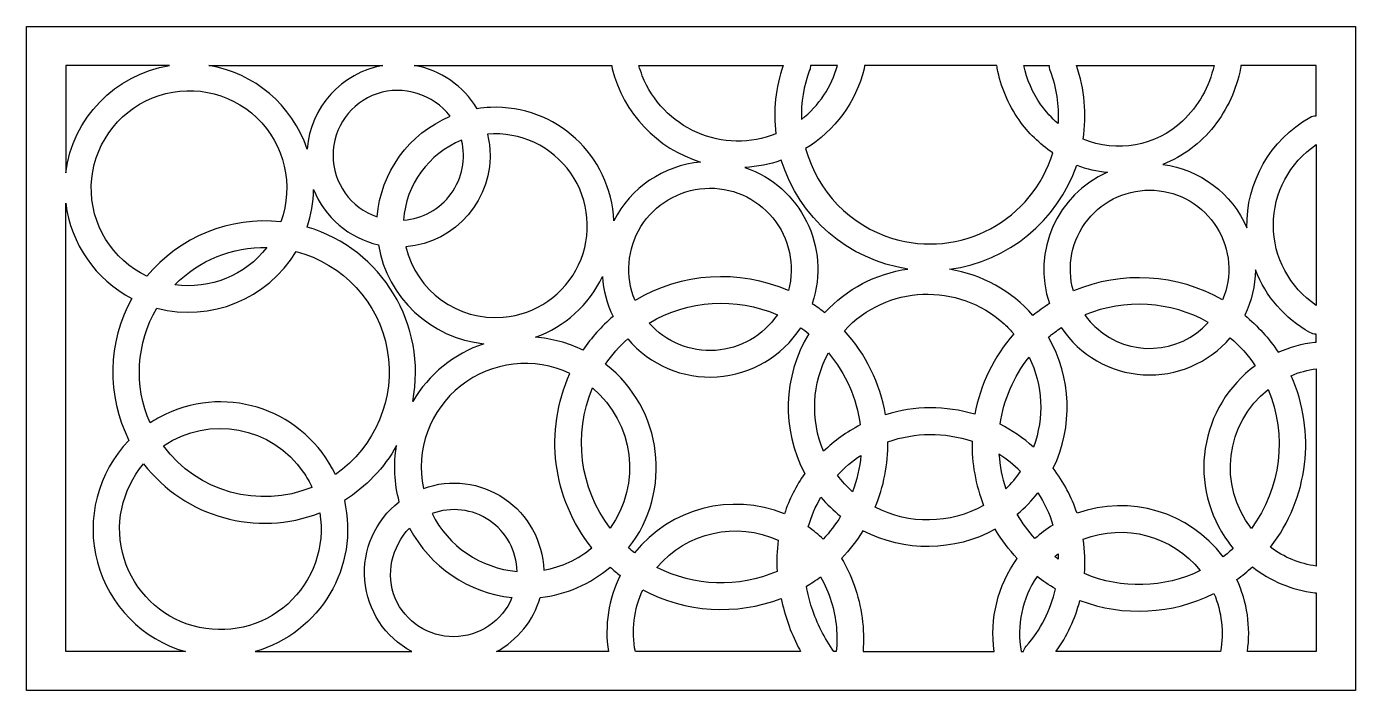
# Model space of a CAD drawing. Header units: centimetres. Extents: x -14.2 to -2.7, y -9 to -3.3.
import ezdxf

# ---------------------------------------------------------------- set-up
doc = ezdxf.new("R2010")
doc.units = ezdxf.units.CM
doc.header["$MEASUREMENT"] = 0
doc.layers.add('layer 1', color=7, linetype='Continuous')

msp = doc.modelspace()

# ---------------------------------------------------------------- linework, layer by layer
at = {"layer": 'layer 1', "lineweight": 30}
for points, knots in [([(-2.68661, -3.25048), (-2.68661, -3.25048), (-14.18708, -3.25048), (-14.18708, -3.25048), (-14.18708, -3.25048), (-14.18708, -3.25048), (-14.18708, -9.00021), (-14.18708, -9.00021), (-14.18708, -9.00021), (-14.18708, -9.00021), (-2.68661, -9.00021), (-2.68661, -9.00021), (-2.68661, -9.00021), (-2.68661, -9.00021), (-2.68661, -3.25048), (-2.68661, -3.25048)], [0, 0, 0, 0, 0.2, 0.2, 0.2, 0.2, 0.4, 0.4, 0.4, 0.4, 0.6, 0.6, 0.6, 0.6, 1, 1, 1, 1]), ([(-13.84869, -4.51854), (-13.84869, -4.51854), (-13.84869, -3.58698), (-13.84869, -3.58698), (-13.84869, -3.58698), (-13.84869, -3.58698), (-12.95033, -3.58698), (-12.95033, -3.58698), (-12.95033, -3.58698), (-13.42257, -3.66576), (-13.78743, -4.04372), (-13.84869, -4.51854)], [0, 0, 0, 0, 0.25, 0.25, 0.25, 0.25, 0.5, 0.5, 0.5, 0.5, 1, 1, 1, 1]), ([(-12.61042, -3.58698), (-12.61042, -3.58698), (-11.10364, -3.58698), (-11.10364, -3.58698), (-11.10364, -3.58698), (-11.46159, -3.65139), (-11.7308, -3.94889), (-11.75856, -4.31154), (-11.75856, -4.31154), (-11.88731, -3.93131), (-12.21441, -3.65288), (-12.61041, -3.58698)], [0, 0, 0, 0, 0.25, 0.25, 0.25, 0.25, 0.5, 0.5, 0.5, 0.5, 1, 1, 1, 1]), ([(-10.83282, -3.58698), (-10.83282, -3.58698), (-9.1213, -3.58698), (-9.1213, -3.58698), (-9.1213, -3.58698), (-9.12147, -3.59678), (-9.12038, -3.60656), (-9.11807, -3.61609), (-9.11807, -3.61609), (-9.0219, -4.00058), (-8.73235, -4.30679), (-8.35371, -4.42389), (-8.35371, -4.42389), (-8.67476, -4.45394), (-8.95803, -4.64565), (-9.10497, -4.93268), (-9.10497, -4.93268), (-9.12918, -4.3662), (-9.60672, -3.92653), (-10.1732, -3.95072), (-10.1732, -3.95072), (-10.21153, -3.95233), (-10.24974, -3.9561), (-10.28764, -3.96199), (-10.28764, -3.96199), (-10.40644, -3.76379), (-10.60524, -3.62698), (-10.83283, -3.58698)], [0, 0, 0, 0, 0.125, 0.125, 0.125, 0.125, 0.25, 0.25, 0.25, 0.25, 0.375, 0.375, 0.375, 0.375, 0.5, 0.5, 0.5, 0.5, 0.625, 0.625, 0.625, 0.625, 0.75, 0.75, 0.75, 0.75, 1, 1, 1, 1]), ([(-8.88793, -3.58698), (-8.88793, -3.58698), (-7.63954, -3.58698), (-7.63954, -3.58698), (-7.63954, -3.58698), (-7.70483, -3.77751), (-7.7264, -3.98021), (-7.70264, -4.18022), (-7.70264, -4.18022), (-7.92245, -4.26675), (-8.16764, -4.26241), (-8.38425, -4.16816), (-8.38425, -4.16816), (-8.60087, -4.0739), (-8.77158, -3.89641), (-8.85811, -3.67659), (-8.85811, -3.67659), (-8.86963, -3.64727), (-8.87958, -3.61735), (-8.88794, -3.58698)], [0, 0, 0, 0, 0.16666667, 0.16666667, 0.16666667, 0.16666667, 0.33333333, 0.33333333, 0.33333333, 0.33333333, 0.5, 0.5, 0.5, 0.5, 0.66666667, 0.66666667, 0.66666667, 0.66666667, 1, 1, 1, 1]), ([(-7.40286, -3.58698), (-7.40286, -3.58698), (-7.16916, -3.58698), (-7.16916, -3.58698), (-7.16916, -3.58698), (-7.22011, -3.77231), (-7.32972, -3.93628), (-7.48144, -4.05429), (-7.48144, -4.05429), (-7.48565, -3.90942), (-7.46147, -3.76508), (-7.41031, -3.62949), (-7.41031, -3.62949), (-7.40517, -3.61591), (-7.40264, -3.60149), (-7.40286, -3.58698)], [0, 0, 0, 0, 0.2, 0.2, 0.2, 0.2, 0.4, 0.4, 0.4, 0.4, 0.6, 0.6, 0.6, 0.6, 1, 1, 1, 1]), ([(-6.93578, -3.58698), (-6.93578, -3.58698), (-5.78869, -3.58698), (-5.78869, -3.58698), (-5.78869, -3.58698), (-5.78881, -3.59475), (-5.78814, -3.60252), (-5.78669, -3.61016), (-5.78669, -3.61016), (-5.75623, -3.77181), (-5.69164, -3.92505), (-5.59717, -4.05971), (-5.59717, -4.05971), (-5.51867, -4.17167), (-5.41989, -4.26787), (-5.3059, -4.34338), (-5.3059, -4.34338), (-5.3909, -4.62552), (-5.58451, -4.86233), (-5.84412, -5.00172), (-5.84412, -5.00172), (-6.10373, -5.14112), (-6.40943, -5.17126), (-6.69157, -5.08624), (-6.69157, -5.08624), (-7.05919, -4.97303), (-7.34337, -4.67908), (-7.44448, -4.30796), (-7.44448, -4.30796), (-7.19108, -4.15319), (-7.00937, -3.90457), (-6.93903, -3.6161), (-6.93903, -3.6161), (-6.93671, -3.60657), (-6.93561, -3.59678), (-6.93578, -3.58698)], [0, 0, 0, 0, 0.1, 0.1, 0.1, 0.1, 0.2, 0.2, 0.2, 0.2, 0.3, 0.3, 0.3, 0.3, 0.4, 0.4, 0.4, 0.4, 0.5, 0.5, 0.5, 0.5, 0.6, 0.6, 0.6, 0.6, 0.7, 0.7, 0.7, 0.7, 0.8, 0.8, 0.8, 0.8, 1, 1, 1, 1]), ([(-5.55669, -3.58698), (-5.55669, -3.58698), (-5.33731, -3.58698), (-5.33731, -3.58698), (-5.33731, -3.58698), (-5.33757, -3.60148), (-5.33509, -3.6159), (-5.32998, -3.62948), (-5.32998, -3.62948), (-5.27454, -3.77639), (-5.25086, -3.93345), (-5.26049, -4.09019), (-5.26049, -4.09019), (-5.31666, -4.04254), (-5.3665, -3.98789), (-5.40879, -3.92758), (-5.40879, -3.92758), (-5.48059, -3.82522), (-5.53092, -3.70932), (-5.55669, -3.58697)], [0, 0, 0, 0, 0.16666667, 0.16666667, 0.16666667, 0.16666667, 0.33333333, 0.33333333, 0.33333333, 0.33333333, 0.5, 0.5, 0.5, 0.5, 0.66666667, 0.66666667, 0.66666667, 0.66666667, 1, 1, 1, 1]), ([(-5.10076, -3.58698), (-5.10076, -3.58698), (-3.91026, -3.58698), (-3.91026, -3.58698), (-3.91026, -3.58698), (-3.95085, -3.77147), (-4.04603, -3.9396), (-4.18328, -4.0694), (-4.18328, -4.0694), (-4.41367, -4.28735), (-4.75161, -4.34811), (-5.04367, -4.22446), (-5.04367, -4.22446), (-5.011, -4.01044), (-5.03056, -3.79178), (-5.10076, -3.58697)], [0, 0, 0, 0, 0.2, 0.2, 0.2, 0.2, 0.4, 0.4, 0.4, 0.4, 0.6, 0.6, 0.6, 0.6, 1, 1, 1, 1]), ([(-3.02499, -3.58698), (-3.02499, -3.58698), (-3.02499, -4.02234), (-3.02499, -4.02234), (-3.02499, -4.02234), (-3.04474, -4.0223), (-3.06415, -4.02735), (-3.08138, -4.03699), (-3.08138, -4.03699), (-3.42397, -4.23263), (-3.63276, -4.59891), (-3.62608, -4.99338), (-3.62608, -4.99338), (-3.75544, -4.69539), (-4.03118, -4.48708), (-4.35322, -4.44443), (-4.35322, -4.44443), (-4.1789, -4.37533), (-4.02615, -4.26119), (-3.91053, -4.11357), (-3.91053, -4.11357), (-3.79533, -3.9665), (-3.71645, -3.79443), (-3.68025, -3.61116), (-3.68025, -3.61116), (-3.67869, -3.60319), (-3.67796, -3.59509), (-3.6781, -3.58698), (-3.6781, -3.58698), (-3.6781, -3.58698), (-3.02499, -3.58698), (-3.02499, -3.58698)], [0, 0, 0, 0, 0.11111111, 0.11111111, 0.11111111, 0.11111111, 0.22222222, 0.22222222, 0.22222222, 0.22222222, 0.33333333, 0.33333333, 0.33333333, 0.33333333, 0.44444444, 0.44444444, 0.44444444, 0.44444444, 0.55555556, 0.55555556, 0.55555556, 0.55555556, 0.66666667, 0.66666667, 0.66666667, 0.66666667, 0.77777778, 0.77777778, 0.77777778, 0.77777778, 1, 1, 1, 1]), ([(-13.14575, -5.41315), (-13.44751, -5.26991), (-13.63631, -4.96208), (-13.62718, -4.62818), (-13.62718, -4.62818), (-13.61806, -4.29428), (-13.40764, -3.99515), (-13.09851, -3.86861), (-13.09851, -3.86861), (-12.78979, -3.74225), (-12.43562, -3.80946), (-12.19465, -4.04013), (-12.19465, -4.04013), (-11.95368, -4.2708), (-11.87293, -4.6268), (-11.98569, -4.94074), (-11.98569, -4.94074), (-12.42729, -4.89378), (-12.86271, -5.07094), (-13.14575, -5.41314)], [0, 0, 0, 0, 0.16666667, 0.16666667, 0.16666667, 0.16666667, 0.33333333, 0.33333333, 0.33333333, 0.33333333, 0.5, 0.5, 0.5, 0.5, 0.66666667, 0.66666667, 0.66666667, 0.66666667, 1, 1, 1, 1]), ([(-11.15314, -4.89859), (-11.38136, -4.82086), (-11.53483, -4.60654), (-11.5349, -4.36545), (-11.5349, -4.36545), (-11.53498, -4.12435), (-11.38164, -3.90993), (-11.15347, -3.83207), (-11.15347, -3.83207), (-10.9253, -3.7542), (-10.66817, -3.83631), (-10.52084, -4.02715), (-10.52084, -4.02715), (-10.87778, -4.17706), (-11.12153, -4.51274), (-11.15314, -4.89859)], [0, 0, 0, 0, 0.2, 0.2, 0.2, 0.2, 0.4, 0.4, 0.4, 0.4, 0.6, 0.6, 0.6, 0.6, 1, 1, 1, 1]), ([(-10.4218, -4.23532), (-10.38291, -4.39528), (-10.41614, -4.56424), (-10.5127, -4.69757), (-10.5127, -4.69757), (-10.60926, -4.83089), (-10.76042, -4.91523), (-10.92453, -4.92816), (-10.92453, -4.92816), (-10.904, -4.61995), (-10.70838, -4.35058), (-10.4218, -4.23532)], [0, 0, 0, 0, 0.25, 0.25, 0.25, 0.25, 0.5, 0.5, 0.5, 0.5, 1, 1, 1, 1]), ([(-10.90495, -5.15744), (-10.46851, -5.12219), (-10.1432, -4.74081), (-10.17844, -4.30436), (-10.17844, -4.30436), (-10.18172, -4.2634), (-10.18818, -4.22276), (-10.19777, -4.1828), (-10.19777, -4.1828), (-9.91445, -4.15861), (-9.63976, -4.28741), (-9.47715, -4.52067), (-9.47715, -4.52067), (-9.31455, -4.75393), (-9.28874, -5.05623), (-9.40945, -5.31368), (-9.40945, -5.31368), (-9.53016, -5.57113), (-9.77904, -5.74462), (-10.06236, -5.76881), (-10.06236, -5.76881), (-10.45535, -5.80093), (-10.81322, -5.54092), (-10.90495, -5.15744)], [0, 0, 0, 0, 0.14285714, 0.14285714, 0.14285714, 0.14285714, 0.28571429, 0.28571429, 0.28571429, 0.28571429, 0.42857143, 0.42857143, 0.42857143, 0.42857143, 0.57142857, 0.57142857, 0.57142857, 0.57142857, 0.71428571, 0.71428571, 0.71428571, 0.71428571, 1, 1, 1, 1]), ([(-3.02499, -4.27226), (-3.02499, -4.27226), (-3.02499, -5.66499), (-3.02499, -5.66499), (-3.02499, -5.66499), (-3.25705, -5.50971), (-3.3965, -5.24903), (-3.39689, -4.96981), (-3.39689, -4.96981), (-3.39729, -4.69059), (-3.25661, -4.42821), (-3.025, -4.27226)], [0, 0, 0, 0, 0.25, 0.25, 0.25, 0.25, 0.5, 0.5, 0.5, 0.5, 1, 1, 1, 1]), ([(-7.27776, -5.72774), (-7.31299, -5.69976), (-7.34951, -5.67346), (-7.38721, -5.6489), (-7.38721, -5.6489), (-7.22514, -5.16226), (-7.48481, -4.63638), (-7.97017, -4.47054), (-7.97017, -4.47054), (-7.86273, -4.46494), (-7.75669, -4.44392), (-7.65525, -4.4081), (-7.65525, -4.4081), (-7.5016, -4.90658), (-7.07649, -5.27276), (-6.56066, -5.35023), (-6.56066, -5.35023), (-6.83607, -5.38983), (-7.08926, -5.52308), (-7.27776, -5.72774)], [0, 0, 0, 0, 0.16666667, 0.16666667, 0.16666667, 0.16666667, 0.33333333, 0.33333333, 0.33333333, 0.33333333, 0.5, 0.5, 0.5, 0.5, 0.66666667, 0.66666667, 0.66666667, 0.66666667, 1, 1, 1, 1]), ([(-5.33433, -5.64963), (-5.38397, -5.68115), (-5.43162, -5.71568), (-5.47704, -5.75301), (-5.47704, -5.75301), (-5.66341, -5.53898), (-5.91892, -5.39736), (-6.19921, -5.35288), (-6.19921, -5.35288), (-5.69109, -5.28401), (-5.26539, -4.93523), (-5.09852, -4.45038), (-5.09852, -4.45038), (-5.013, -4.48296), (-4.92352, -4.50393), (-4.83244, -4.51275), (-4.83244, -4.51275), (-5.26995, -4.704), (-5.48829, -5.19764), (-5.33433, -5.64962)], [0, 0, 0, 0, 0.16666667, 0.16666667, 0.16666667, 0.16666667, 0.33333333, 0.33333333, 0.33333333, 0.33333333, 0.5, 0.5, 0.5, 0.5, 0.66666667, 0.66666667, 0.66666667, 0.66666667, 1, 1, 1, 1]), ([(-11.14274, -5.14053), (-11.06507, -5.59923), (-10.69157, -5.94962), (-10.22876, -5.99704), (-10.22876, -5.99704), (-10.48812, -6.08394), (-10.70714, -6.26164), (-10.84552, -6.49758), (-10.84552, -6.49758), (-10.71662, -5.83386), (-11.11049, -5.18089), (-11.75817, -4.98688), (-11.75817, -4.98688), (-11.72351, -4.88181), (-11.70526, -4.77205), (-11.70408, -4.66141), (-11.70408, -4.66141), (-11.60619, -4.90312), (-11.39687, -5.08188), (-11.14276, -5.14051)], [0, 0, 0, 0, 0.16666667, 0.16666667, 0.16666667, 0.16666667, 0.33333333, 0.33333333, 0.33333333, 0.33333333, 0.5, 0.5, 0.5, 0.5, 0.66666667, 0.66666667, 0.66666667, 0.66666667, 1, 1, 1, 1]), ([(-7.59372, -5.53716), (-8.02438, -5.35014), (-8.51839, -5.38206), (-8.92118, -5.62331), (-8.92118, -5.62331), (-9.0085, -5.41411), (-8.98947, -5.17562), (-8.87008, -4.98292), (-8.87008, -4.98292), (-8.75068, -4.79021), (-8.54388, -4.66688), (-8.31768, -4.65192), (-8.31768, -4.65192), (-8.09148, -4.63696), (-7.87197, -4.7321), (-7.72824, -4.90741), (-7.72824, -4.90741), (-7.58451, -5.08272), (-7.5347, -5.3183), (-7.59372, -5.53718)], [0, 0, 0, 0, 0.16666667, 0.16666667, 0.16666667, 0.16666667, 0.33333333, 0.33333333, 0.33333333, 0.33333333, 0.5, 0.5, 0.5, 0.5, 0.66666667, 0.66666667, 0.66666667, 0.66666667, 1, 1, 1, 1]), ([(-3.83624, -5.61834), (-4.23106, -5.39225), (-4.70842, -5.36339), (-5.12746, -5.54063), (-5.12746, -5.54063), (-5.18857, -5.32712), (-5.14238, -5.09724), (-5.00353, -4.92392), (-5.00353, -4.92392), (-4.86468, -4.7506), (-4.64869, -4.65547), (-4.427, -4.66853), (-4.427, -4.66853), (-4.2053, -4.68159), (-4.0037, -4.80134), (-3.88617, -4.98977), (-3.88617, -4.98977), (-3.76864, -5.1782), (-3.75044, -5.41352), (-3.83623, -5.61837)], [0, 0, 0, 0, 0.16666667, 0.16666667, 0.16666667, 0.16666667, 0.33333333, 0.33333333, 0.33333333, 0.33333333, 0.5, 0.5, 0.5, 0.5, 0.66666667, 0.66666667, 0.66666667, 0.66666667, 1, 1, 1, 1]), ([(-12.81113, -8.66371), (-12.81113, -8.66371), (-13.84869, -8.66371), (-13.84869, -8.66371), (-13.84869, -8.66371), (-13.84869, -8.66371), (-13.84869, -4.78113), (-13.84869, -4.78113), (-13.84869, -4.78113), (-13.80368, -5.13284), (-13.59024, -5.4403), (-13.27631, -5.60514), (-13.27631, -5.60514), (-13.48624, -5.98627), (-13.49564, -6.44582), (-13.3011, -6.83504), (-13.3011, -6.83504), (-13.57142, -7.11418), (-13.67498, -7.51493), (-13.57375, -7.89009), (-13.57375, -7.89009), (-13.47252, -8.26525), (-13.18518, -8.55844), (-12.81113, -8.6637)], [0, 0, 0, 0, 0.14285714, 0.14285714, 0.14285714, 0.14285714, 0.28571429, 0.28571429, 0.28571429, 0.28571429, 0.42857143, 0.42857143, 0.42857143, 0.42857143, 0.57142857, 0.57142857, 0.57142857, 0.57142857, 0.71428571, 0.71428571, 0.71428571, 0.71428571, 1, 1, 1, 1]), ([(-12.90339, -5.48711), (-12.69416, -5.27403), (-12.40601, -5.15676), (-12.10745, -5.16297), (-12.10745, -5.16297), (-12.29517, -5.40608), (-12.59921, -5.52977), (-12.90338, -5.48711)], [0, 0, 0, 0, 0.33333333, 0.33333333, 0.33333333, 0.33333333, 1, 1, 1, 1]), ([(-11.51476, -7.1309), (-11.77613, -6.5807), (-12.43278, -6.34596), (-12.98298, -6.60733), (-12.98298, -6.60733), (-13.02985, -6.62956), (-13.07508, -6.65506), (-13.11835, -6.68366), (-13.11835, -6.68366), (-13.26005, -6.36223), (-13.23796, -5.9919), (-13.05933, -5.68943), (-13.05933, -5.68943), (-12.59309, -5.8112), (-12.10275, -5.61181), (-11.85452, -5.19879), (-11.85452, -5.19879), (-11.44761, -5.30535), (-11.13969, -5.63865), (-11.0656, -6.05272), (-11.0656, -6.05272), (-10.99152, -6.46678), (-11.17004, -6.88982), (-11.51476, -7.13087)], [0, 0, 0, 0, 0.14285714, 0.14285714, 0.14285714, 0.14285714, 0.28571429, 0.28571429, 0.28571429, 0.28571429, 0.42857143, 0.42857143, 0.42857143, 0.42857143, 0.57142857, 0.57142857, 0.57142857, 0.57142857, 0.71428571, 0.71428571, 0.71428571, 0.71428571, 1, 1, 1, 1]), ([(-3.02499, -5.91503), (-3.02499, -5.91503), (-3.02499, -5.98263), (-3.02499, -5.98263), (-3.02499, -5.98263), (-3.02969, -5.98263), (-3.03439, -5.98291), (-3.03906, -5.98348), (-3.03906, -5.98348), (-3.14806, -5.9969), (-3.25438, -6.02666), (-3.35451, -6.07177), (-3.35451, -6.07177), (-3.43439, -5.95107), (-3.53193, -5.84309), (-3.64391, -5.75139), (-3.64391, -5.75139), (-3.58469, -5.62891), (-3.5535, -5.49484), (-3.5526, -5.3588), (-3.5526, -5.3588), (-3.46261, -5.58826), (-3.29624, -5.77949), (-3.08138, -5.90026), (-3.08138, -5.90026), (-3.06416, -5.90994), (-3.04474, -5.91503), (-3.02499, -5.91503)], [0, 0, 0, 0, 0.125, 0.125, 0.125, 0.125, 0.25, 0.25, 0.25, 0.25, 0.375, 0.375, 0.375, 0.375, 0.5, 0.5, 0.5, 0.5, 0.625, 0.625, 0.625, 0.625, 0.75, 0.75, 0.75, 0.75, 1, 1, 1, 1]), ([(-9.11151, -5.76079), (-9.21129, -5.84604), (-9.29895, -5.94448), (-9.3721, -6.05344), (-9.3721, -6.05344), (-9.50105, -5.9904), (-9.64077, -5.95246), (-9.78391, -5.94164), (-9.78391, -5.94164), (-9.52832, -5.84992), (-9.31954, -5.66091), (-9.2031, -5.41559), (-9.2031, -5.41559), (-9.19508, -5.53549), (-9.16399, -5.65268), (-9.11151, -5.76078)], [0, 0, 0, 0, 0.2, 0.2, 0.2, 0.2, 0.4, 0.4, 0.4, 0.4, 0.6, 0.6, 0.6, 0.6, 1, 1, 1, 1]), ([(-5.64287, -5.91311), (-5.81656, -6.1099), (-5.93334, -6.35013), (-5.98075, -6.60829), (-5.98075, -6.60829), (-6.23301, -6.53318), (-6.50171, -6.53437), (-6.75327, -6.6118), (-6.75327, -6.6118), (-6.80019, -6.34036), (-6.92375, -6.08813), (-7.10953, -5.88473), (-7.10953, -5.88473), (-6.74442, -5.48667), (-6.12484, -5.46078), (-5.72677, -5.82588), (-5.72677, -5.82588), (-5.69702, -5.85319), (-5.66899, -5.88232), (-5.64285, -5.9131)], [0, 0, 0, 0, 0.16666667, 0.16666667, 0.16666667, 0.16666667, 0.33333333, 0.33333333, 0.33333333, 0.33333333, 0.5, 0.5, 0.5, 0.5, 0.66666667, 0.66666667, 0.66666667, 0.66666667, 1, 1, 1, 1]), ([(-7.68945, -5.74644), (-7.81085, -5.92681), (-8.00894, -6.04079), (-8.22589, -6.05509), (-8.22589, -6.05509), (-8.44284, -6.0694), (-8.65517, -5.98131), (-8.7992, -5.81844), (-8.7992, -5.81844), (-8.46236, -5.61792), (-8.04942, -5.59125), (-7.68944, -5.74644)], [0, 0, 0, 0, 0.25, 0.25, 0.25, 0.25, 0.5, 0.5, 0.5, 0.5, 1, 1, 1, 1]), ([(-3.95987, -5.81269), (-4.21353, -6.09341), (-4.64738, -6.11476), (-4.9281, -5.8611), (-4.9281, -5.8611), (-4.96543, -5.82732), (-4.99894, -5.78952), (-5.028, -5.7484), (-5.028, -5.7484), (-4.68108, -5.60481), (-4.28712, -5.62862), (-3.95987, -5.81269)], [0, 0, 0, 0, 0.25, 0.25, 0.25, 0.25, 0.5, 0.5, 0.5, 0.5, 1, 1, 1, 1]), ([(-7.62827, -7.47155), (-8.08802, -7.28413), (-8.61578, -7.42107), (-8.92574, -7.8089), (-8.92574, -7.8089), (-8.94312, -7.79518), (-8.96013, -7.78098), (-8.97673, -7.76632), (-8.97673, -7.76632), (-8.59238, -7.27284), (-8.67972, -6.56211), (-9.17319, -6.17775), (-9.17319, -6.17775), (-9.17319, -6.17775), (-9.17659, -6.17511), (-9.17659, -6.17511), (-9.17659, -6.17511), (-9.12171, -6.0945), (-9.05728, -6.0208), (-8.98475, -5.95563), (-8.98475, -5.95563), (-8.79336, -6.18154), (-8.50616, -6.3033), (-8.21072, -6.28379), (-8.21072, -6.28379), (-7.91527, -6.26428), (-7.64775, -6.10761), (-7.48773, -5.85849), (-7.48773, -5.85849), (-7.46348, -5.87516), (-7.43985, -5.89271), (-7.41688, -5.91111), (-7.41688, -5.91111), (-7.64159, -6.27977), (-7.65531, -6.7392), (-7.45262, -7.12041), (-7.45262, -7.12041), (-7.52817, -7.22817), (-7.58736, -7.34647), (-7.62828, -7.47156)], [0, 0, 0, 0, 0.09090909, 0.09090909, 0.09090909, 0.09090909, 0.18181818, 0.18181818, 0.18181818, 0.18181818, 0.27272727, 0.27272727, 0.27272727, 0.27272727, 0.36363636, 0.36363636, 0.36363636, 0.36363636, 0.45454545, 0.45454545, 0.45454545, 0.45454545, 0.54545455, 0.54545455, 0.54545455, 0.54545455, 0.63636364, 0.63636364, 0.63636364, 0.63636364, 0.72727273, 0.72727273, 0.72727273, 0.72727273, 0.81818182, 0.81818182, 0.81818182, 0.81818182, 1, 1, 1, 1]), ([(-5.09603, -7.46568), (-5.14267, -7.32532), (-5.2123, -7.19373), (-5.30214, -7.07624), (-5.30214, -7.07624), (-5.12789, -6.71396), (-5.14299, -6.28948), (-5.34286, -5.94068), (-5.34286, -5.94068), (-5.30754, -5.9109), (-5.27055, -5.88315), (-5.23208, -5.85758), (-5.23208, -5.85758), (-5.07289, -6.09788), (-4.8099, -6.24928), (-4.52215, -6.26628), (-4.52215, -6.26628), (-4.2344, -6.28328), (-3.95675, -6.16545), (-3.77038, -5.94556), (-3.77038, -5.94556), (-3.68756, -6.01632), (-3.61461, -6.09791), (-3.55353, -6.18809), (-3.55353, -6.18809), (-3.78711, -6.36024), (-3.94275, -6.61813), (-3.9862, -6.90502), (-3.9862, -6.90502), (-4.02964, -7.19192), (-3.95815, -7.48321), (-3.786, -7.7168), (-3.786, -7.7168), (-3.77262, -7.735), (-3.75866, -7.75278), (-3.74417, -7.77011), (-3.74417, -7.77011), (-3.77207, -7.79537), (-3.80114, -7.81931), (-3.83126, -7.84187), (-3.83126, -7.84187), (-4.12594, -7.45395), (-4.63737, -7.30155), (-5.09605, -7.46567)], [0, 0, 0, 0, 0.08333333, 0.08333333, 0.08333333, 0.08333333, 0.16666667, 0.16666667, 0.16666667, 0.16666667, 0.25, 0.25, 0.25, 0.25, 0.33333333, 0.33333333, 0.33333333, 0.33333333, 0.41666667, 0.41666667, 0.41666667, 0.41666667, 0.5, 0.5, 0.5, 0.5, 0.58333333, 0.58333333, 0.58333333, 0.58333333, 0.66666667, 0.66666667, 0.66666667, 0.66666667, 0.75, 0.75, 0.75, 0.75, 0.83333333, 0.83333333, 0.83333333, 0.83333333, 1, 1, 1, 1]), ([(-7.24713, -6.07674), (-7.09768, -6.25427), (-7.00232, -6.4711), (-6.97241, -6.70123), (-6.97241, -6.70123), (-7.08874, -6.76123), (-7.19558, -6.83802), (-7.28952, -6.92918), (-7.28952, -6.92918), (-7.40554, -6.65344), (-7.38986, -6.33966), (-7.24714, -6.07675)], [0, 0, 0, 0, 0.25, 0.25, 0.25, 0.25, 0.5, 0.5, 0.5, 0.5, 1, 1, 1, 1]), ([(-9.71183, -7.95816), (-9.71913, -7.70875), (-9.84582, -7.47804), (-10.05237, -7.33805), (-10.05237, -7.33805), (-10.25891, -7.19806), (-10.51837, -7.16519), (-10.75274, -7.2508), (-10.75274, -7.2508), (-10.82182, -6.91701), (-10.69655, -6.57282), (-10.42907, -6.36154), (-10.42907, -6.36154), (-10.16159, -6.15026), (-9.79363, -6.11002), (-9.48491, -6.25453), (-9.48491, -6.25453), (-9.71058, -6.75412), (-9.63752, -7.33751), (-9.2951, -7.76561), (-9.2951, -7.76561), (-9.41505, -7.86465), (-9.55866, -7.93099), (-9.71183, -7.95816)], [0, 0, 0, 0, 0.14285714, 0.14285714, 0.14285714, 0.14285714, 0.28571429, 0.28571429, 0.28571429, 0.28571429, 0.42857143, 0.42857143, 0.42857143, 0.42857143, 0.57142857, 0.57142857, 0.57142857, 0.57142857, 0.71428571, 0.71428571, 0.71428571, 0.71428571, 1, 1, 1, 1]), ([(-5.47296, -6.89184), (-5.56023, -6.81388), (-5.65735, -6.74776), (-5.76187, -6.69515), (-5.76187, -6.69515), (-5.7311, -6.48266), (-5.64449, -6.28204), (-5.51098, -6.11389), (-5.51098, -6.11389), (-5.39155, -6.35678), (-5.37785, -6.63844), (-5.47297, -6.89184)], [0, 0, 0, 0, 0.25, 0.25, 0.25, 0.25, 0.5, 0.5, 0.5, 0.5, 1, 1, 1, 1]), ([(-3.02499, -6.2137), (-3.02499, -6.2137), (-3.02499, -7.92365), (-3.02499, -7.92365), (-3.02499, -7.92365), (-3.16889, -7.90353), (-3.30545, -7.84736), (-3.42188, -7.76044), (-3.42188, -7.76044), (-3.0935, -7.33532), (-3.02455, -6.76491), (-3.24277, -6.27405), (-3.24277, -6.27405), (-3.17315, -6.24447), (-3.09992, -6.22417), (-3.025, -6.2137)], [0, 0, 0, 0, 0.2, 0.2, 0.2, 0.2, 0.4, 0.4, 0.4, 0.4, 0.6, 0.6, 0.6, 0.6, 1, 1, 1, 1]), ([(-9.13624, -7.5955), (-9.4005, -7.24688), (-9.45857, -6.78332), (-9.28892, -6.3801), (-9.28892, -6.3801), (-8.92955, -6.6834), (-8.86347, -7.21243), (-9.13625, -7.59548)], [0, 0, 0, 0, 0.33333333, 0.33333333, 0.33333333, 0.33333333, 1, 1, 1, 1]), ([(-3.58734, -7.59807), (-3.87738, -7.22466), (-3.81214, -6.68672), (-3.44206, -6.39244), (-3.44206, -6.39244), (-3.27444, -6.79164), (-3.32983, -7.25001), (-3.58733, -7.59807)], [0, 0, 0, 0, 0.33333333, 0.33333333, 0.33333333, 0.33333333, 1, 1, 1, 1]), ([(-13.00251, -6.88303), (-12.60517, -6.61131), (-12.06218, -6.71405), (-11.79045, -7.11138), (-11.79045, -7.11138), (-11.76232, -7.15257), (-11.73777, -7.19611), (-11.71708, -7.24149), (-11.71708, -7.24149), (-12.17686, -7.42941), (-12.70602, -7.28152), (-13.00251, -6.88302)], [0, 0, 0, 0, 0.25, 0.25, 0.25, 0.25, 0.5, 0.5, 0.5, 0.5, 1, 1, 1, 1]), ([(-6.00428, -6.8423), (-6.00783, -7.03205), (-5.974, -7.22058), (-5.90466, -7.39724), (-5.90466, -7.39724), (-6.19484, -7.56037), (-6.54798, -7.56626), (-6.84358, -7.41318), (-6.84358, -7.41318), (-6.76874, -7.23393), (-6.73087, -7.04147), (-6.73225, -6.84722), (-6.73225, -6.84722), (-6.4972, -6.76325), (-6.24047, -6.76154), (-6.00429, -6.84228)], [0, 0, 0, 0, 0.2, 0.2, 0.2, 0.2, 0.4, 0.4, 0.4, 0.4, 0.6, 0.6, 0.6, 0.6, 1, 1, 1, 1]), ([(-10.85409, -8.66371), (-10.85409, -8.66371), (-12.21018, -8.66371), (-12.21018, -8.66371), (-12.21018, -8.66371), (-11.645, -8.50228), (-11.30492, -7.92778), (-11.43675, -7.35497), (-11.43675, -7.35497), (-11.24803, -7.23702), (-11.09251, -7.07307), (-10.98471, -6.87838), (-10.98471, -6.87838), (-11.01262, -7.04066), (-11.00481, -7.20701), (-10.96179, -7.36595), (-10.96179, -7.36595), (-11.16987, -7.52721), (-11.28209, -7.78289), (-11.25992, -8.04521), (-11.25992, -8.04521), (-11.23775, -8.30752), (-11.08627, -8.53965), (-10.85409, -8.66371)], [0, 0, 0, 0, 0.14285714, 0.14285714, 0.14285714, 0.14285714, 0.28571429, 0.28571429, 0.28571429, 0.28571429, 0.42857143, 0.42857143, 0.42857143, 0.42857143, 0.57142857, 0.57142857, 0.57142857, 0.57142857, 0.71428571, 0.71428571, 0.71428571, 0.71428571, 1, 1, 1, 1]), ([(-7.17002, -7.13599), (-7.10954, -7.07075), (-7.04136, -7.01307), (-6.96702, -6.96421), (-6.96702, -6.96421), (-6.97654, -7.0718), (-7.0004, -7.17768), (-7.03796, -7.27896), (-7.03796, -7.27896), (-7.08662, -7.2358), (-7.13087, -7.1879), (-7.17003, -7.13598)], [0, 0, 0, 0, 0.25, 0.25, 0.25, 0.25, 0.5, 0.5, 0.5, 0.5, 1, 1, 1, 1]), ([(-5.58385, -7.10339), (-5.6214, -7.15767), (-5.66436, -7.20804), (-5.71204, -7.25368), (-5.71204, -7.25368), (-5.74441, -7.15664), (-5.76439, -7.05587), (-5.7715, -6.95382), (-5.7715, -6.95382), (-5.70369, -6.99669), (-5.64076, -7.04685), (-5.58385, -7.10339)], [0, 0, 0, 0, 0.25, 0.25, 0.25, 0.25, 0.5, 0.5, 0.5, 0.5, 1, 1, 1, 1]), ([(-13.17434, -7.03745), (-12.8162, -7.50137), (-12.19631, -7.67458), (-11.64993, -7.46255), (-11.64993, -7.46255), (-11.60156, -7.75573), (-11.70615, -8.05331), (-11.9273, -8.25176), (-11.9273, -8.25176), (-12.14846, -8.45021), (-12.45821, -8.52134), (-12.74445, -8.44161), (-12.74445, -8.44161), (-13.0304, -8.36195), (-13.25614, -8.14222), (-13.34347, -7.85851), (-13.34347, -7.85851), (-13.43081, -7.57481), (-13.36599, -7.26412), (-13.17434, -7.03744)], [0, 0, 0, 0, 0.16666667, 0.16666667, 0.16666667, 0.16666667, 0.33333333, 0.33333333, 0.33333333, 0.33333333, 0.5, 0.5, 0.5, 0.5, 0.66666667, 0.66666667, 0.66666667, 0.66666667, 1, 1, 1, 1]), ([(-7.31199, -7.32682), (-7.26081, -7.38739), (-7.20381, -7.44277), (-7.14178, -7.49217), (-7.14178, -7.49217), (-7.18518, -7.56278), (-7.23571, -7.62876), (-7.29257, -7.68906), (-7.29257, -7.68906), (-7.33305, -7.65087), (-7.37636, -7.61579), (-7.42212, -7.5841), (-7.42212, -7.5841), (-7.39649, -7.49402), (-7.35948, -7.40755), (-7.312, -7.32683)], [0, 0, 0, 0, 0.2, 0.2, 0.2, 0.2, 0.4, 0.4, 0.4, 0.4, 0.6, 0.6, 0.6, 0.6, 1, 1, 1, 1]), ([(-5.45979, -7.68518), (-5.51841, -7.62048), (-5.56989, -7.54965), (-5.61333, -7.47394), (-5.61333, -7.47394), (-5.54715, -7.4186), (-5.48709, -7.35635), (-5.43417, -7.28822), (-5.43417, -7.28822), (-5.37824, -7.37494), (-5.33475, -7.46911), (-5.305, -7.56792), (-5.305, -7.56792), (-5.35993, -7.6024), (-5.41172, -7.64163), (-5.45978, -7.68518)], [0, 0, 0, 0, 0.2, 0.2, 0.2, 0.2, 0.4, 0.4, 0.4, 0.4, 0.6, 0.6, 0.6, 0.6, 1, 1, 1, 1]), ([(-9.94173, -7.96909), (-10.25749, -7.94182), (-10.53654, -7.75206), (-10.67825, -7.46858), (-10.67825, -7.46858), (-10.51271, -7.40656), (-10.32736, -7.42864), (-10.18102, -7.52782), (-10.18102, -7.52782), (-10.03468, -7.627), (-9.94546, -7.79234), (-9.94173, -7.96909)], [0, 0, 0, 0, 0.25, 0.25, 0.25, 0.25, 0.5, 0.5, 0.5, 0.5, 1, 1, 1, 1]), ([(-7.68124, -7.69961), (-7.69386, -7.78894), (-7.69737, -7.8793), (-7.69172, -7.96934), (-7.69172, -7.96934), (-8.02598, -8.11335), (-8.40739, -8.1004), (-8.73124, -7.9343), (-8.73124, -7.9343), (-8.47425, -7.62864), (-8.04405, -7.53273), (-7.68126, -7.69963)], [0, 0, 0, 0, 0.25, 0.25, 0.25, 0.25, 0.5, 0.5, 0.5, 0.5, 1, 1, 1, 1]), ([(-5.032, -7.98864), (-5.02434, -7.88948), (-5.0278, -7.7898), (-5.04232, -7.69142), (-5.04232, -7.69142), (-4.68186, -7.54981), (-4.27082, -7.65991), (-4.02889, -7.96233), (-4.02889, -7.96233), (-4.34391, -8.11448), (-4.70938, -8.12399), (-5.03199, -7.98866)], [0, 0, 0, 0, 0.25, 0.25, 0.25, 0.25, 0.5, 0.5, 0.5, 0.5, 1, 1, 1, 1]), ([(-10.87288, -7.59352), (-10.69559, -7.9292), (-10.36362, -8.15494), (-9.98623, -8.19604), (-9.98623, -8.19604), (-10.07026, -8.40001), (-10.26847, -8.53365), (-10.48907, -8.53505), (-10.48907, -8.53505), (-10.70966, -8.53645), (-10.90956, -8.40534), (-10.99617, -8.20245), (-10.99617, -8.20245), (-11.08277, -7.99957), (-11.02648, -7.75185), (-10.87287, -7.59351)], [0, 0, 0, 0, 0.2, 0.2, 0.2, 0.2, 0.4, 0.4, 0.4, 0.4, 0.6, 0.6, 0.6, 0.6, 1, 1, 1, 1]), ([(-5.81184, -8.66371), (-5.81184, -8.66371), (-6.94782, -8.66371), (-6.94782, -8.66371), (-6.94782, -8.66371), (-6.93274, -8.46869), (-6.95888, -8.27275), (-7.02459, -8.08851), (-7.02459, -8.08851), (-7.05351, -8.00777), (-7.09021, -7.93006), (-7.13419, -7.85643), (-7.13419, -7.85643), (-7.06424, -7.78358), (-7.00215, -7.70361), (-6.94891, -7.61779), (-6.94891, -7.61779), (-6.58848, -7.80384), (-6.15956, -7.79895), (-5.80364, -7.60439), (-5.80364, -7.60439), (-5.74985, -7.69542), (-5.68625, -7.78027), (-5.61394, -7.85743), (-5.61394, -7.85743), (-5.78207, -8.0904), (-5.85306, -8.37939), (-5.81184, -8.66371)], [0, 0, 0, 0, 0.125, 0.125, 0.125, 0.125, 0.25, 0.25, 0.25, 0.25, 0.375, 0.375, 0.375, 0.375, 0.5, 0.5, 0.5, 0.5, 0.625, 0.625, 0.625, 0.625, 0.75, 0.75, 0.75, 0.75, 1, 1, 1, 1]), ([(-5.26027, -7.81757), (-5.25933, -7.83275), (-5.2587, -7.84795), (-5.25838, -7.86315), (-5.25838, -7.86315), (-5.26861, -7.85597), (-5.27874, -7.84861), (-5.28875, -7.8411), (-5.28875, -7.8411), (-5.27943, -7.83306), (-5.26994, -7.82523), (-5.26028, -7.81759)], [0, 0, 0, 0, 0.25, 0.25, 0.25, 0.25, 0.5, 0.5, 0.5, 0.5, 1, 1, 1, 1]), ([(-9.15198, -8.66371), (-9.15198, -8.66371), (-10.12075, -8.66371), (-10.12075, -8.66371), (-10.12075, -8.66371), (-9.93651, -8.56472), (-9.79998, -8.39585), (-9.74191, -8.19492), (-9.74191, -8.19492), (-9.51834, -8.16959), (-9.30749, -8.0783), (-9.13608, -7.93255), (-9.13608, -7.93255), (-9.1081, -7.95756), (-9.07915, -7.98148), (-9.04931, -8.00424), (-9.04931, -8.00424), (-9.15035, -8.20837), (-9.18621, -8.4385), (-9.15198, -8.66369)], [0, 0, 0, 0, 0.16666667, 0.16666667, 0.16666667, 0.16666667, 0.33333333, 0.33333333, 0.33333333, 0.33333333, 0.5, 0.5, 0.5, 0.5, 0.66666667, 0.66666667, 0.66666667, 0.66666667, 1, 1, 1, 1]), ([(-3.02499, -8.15474), (-3.02499, -8.15474), (-3.02499, -8.66371), (-3.02499, -8.66371), (-3.02499, -8.66371), (-3.02499, -8.66371), (-3.62192, -8.66371), (-3.62192, -8.66371), (-3.62192, -8.66371), (-3.59119, -8.45147), (-3.62272, -8.23499), (-3.7128, -8.04037), (-3.7128, -8.04037), (-3.66586, -8.00644), (-3.621, -7.96971), (-3.57847, -7.93039), (-3.57847, -7.93039), (-3.42221, -8.05241), (-3.23583, -8.12965), (-3.03906, -8.15388), (-3.03906, -8.15388), (-3.03439, -8.15445), (-3.0297, -8.15474), (-3.025, -8.15474)], [0, 0, 0, 0, 0.14285714, 0.14285714, 0.14285714, 0.14285714, 0.28571429, 0.28571429, 0.28571429, 0.28571429, 0.42857143, 0.42857143, 0.42857143, 0.42857143, 0.57142857, 0.57142857, 0.57142857, 0.57142857, 0.71428571, 0.71428571, 0.71428571, 0.71428571, 1, 1, 1, 1]), ([(-7.17917, -8.66371), (-7.17917, -8.66371), (-7.19999, -8.66371), (-7.19999, -8.66371), (-7.19999, -8.66371), (-7.28332, -8.54771), (-7.34801, -8.41935), (-7.39169, -8.28337), (-7.39169, -8.28337), (-7.41137, -8.2226), (-7.42698, -8.16058), (-7.4384, -8.09774), (-7.4384, -8.09774), (-7.39628, -8.07276), (-7.35541, -8.04573), (-7.31594, -8.01675), (-7.31594, -8.01675), (-7.23877, -8.15154), (-7.19184, -8.30156), (-7.17841, -8.45629), (-7.17841, -8.45629), (-7.17227, -8.5253), (-7.17252, -8.59474), (-7.17917, -8.6637)], [0, 0, 0, 0, 0.14285714, 0.14285714, 0.14285714, 0.14285714, 0.28571429, 0.28571429, 0.28571429, 0.28571429, 0.42857143, 0.42857143, 0.42857143, 0.42857143, 0.57142857, 0.57142857, 0.57142857, 0.57142857, 0.71428571, 0.71428571, 0.71428571, 0.71428571, 1, 1, 1, 1]), ([(-5.56054, -8.66371), (-5.56054, -8.66371), (-5.57869, -8.66371), (-5.57869, -8.66371), (-5.57869, -8.66371), (-5.62033, -8.4375), (-5.57126, -8.20384), (-5.44226, -8.01342), (-5.44226, -8.01342), (-5.39168, -8.05245), (-5.33857, -8.08807), (-5.28328, -8.12007), (-5.28328, -8.12007), (-5.32339, -8.3048), (-5.41037, -8.4762), (-5.53575, -8.61767), (-5.53575, -8.61767), (-5.54744, -8.63091), (-5.55592, -8.64666), (-5.56054, -8.66371)], [0, 0, 0, 0, 0.16666667, 0.16666667, 0.16666667, 0.16666667, 0.33333333, 0.33333333, 0.33333333, 0.33333333, 0.5, 0.5, 0.5, 0.5, 0.66666667, 0.66666667, 0.66666667, 0.66666667, 1, 1, 1, 1]), ([(-7.48803, -8.66371), (-7.48803, -8.66371), (-8.91853, -8.66371), (-8.91853, -8.66371), (-8.91853, -8.66371), (-8.95335, -8.48337), (-8.93083, -8.29655), (-8.8542, -8.12963), (-8.8542, -8.12963), (-8.48408, -8.32618), (-8.04738, -8.35313), (-7.65601, -8.20332), (-7.65601, -8.20332), (-7.62619, -8.34956), (-7.57676, -8.49106), (-7.50904, -8.62405), (-7.50904, -8.62405), (-7.50222, -8.63738), (-7.49522, -8.65061), (-7.48803, -8.66373)], [0, 0, 0, 0, 0.16666667, 0.16666667, 0.16666667, 0.16666667, 0.33333333, 0.33333333, 0.33333333, 0.33333333, 0.5, 0.5, 0.5, 0.5, 0.66666667, 0.66666667, 0.66666667, 0.66666667, 1, 1, 1, 1]), ([(-3.85507, -8.66371), (-3.85507, -8.66371), (-5.27841, -8.66371), (-5.27841, -8.66371), (-5.27841, -8.66371), (-5.18248, -8.53016), (-5.11211, -8.38007), (-5.0708, -8.22091), (-5.0708, -8.22091), (-4.6926, -8.3633), (-4.27245, -8.3416), (-3.91105, -8.16075), (-3.91105, -8.16075), (-3.84334, -8.31921), (-3.82388, -8.49422), (-3.85506, -8.6637)], [0, 0, 0, 0, 0.2, 0.2, 0.2, 0.2, 0.4, 0.4, 0.4, 0.4, 0.6, 0.6, 0.6, 0.6, 1, 1, 1, 1])]:
    msp.add_open_spline(points, degree=3, knots=knots, dxfattribs=at)

doc.saveas('drawing.dxf')
